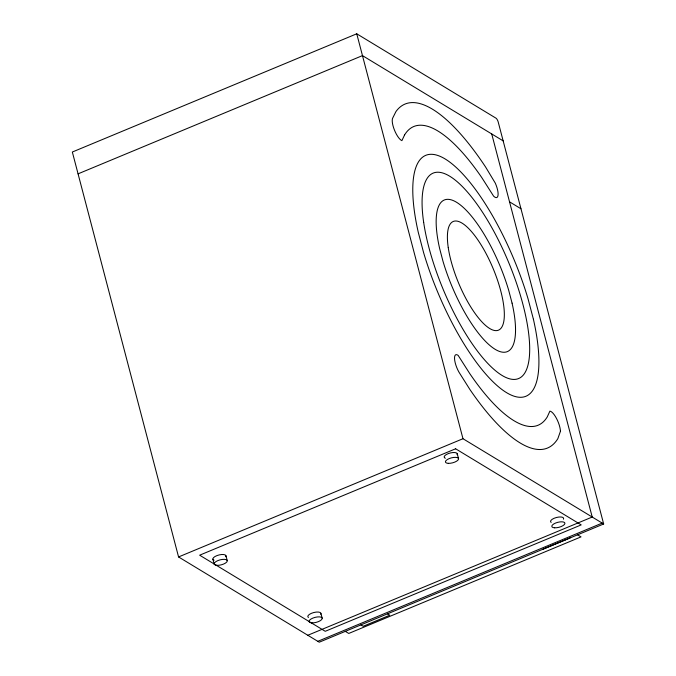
<?xml version="1.0" encoding="UTF-8"?>
<svg xmlns="http://www.w3.org/2000/svg" width="676" height="676" viewBox="0 0 676 676"><rect width="100%" height="100%" fill="white"/><g stroke="black" fill="none" stroke-linecap="round" stroke-linejoin="round"><path stroke-width="1.01" d="M356.751 33.8L72.34 152.024L178.565 556.948L319.249 642.2L603.66 523.976L498.17 121.866A3.456 1.099 67.4 0 0 496.108 118.249L356.751 33.8L462.975 438.716L603.66 523.976M78.061 173.85L362.471 55.618L503.155 140.878M178.565 556.948L462.975 438.716M307.808 635.271L592.218 517.039L491.722 133.941M317.796 641.321L602.206 523.089M559.221 542.448L564.823 540.116M509.527 201.837L520.968 208.766M577.591 534.809L581.022 536.888L348.748 633.446L345.318 631.359M570.155 537.902L565.178 539.972M558.984 542.541L554.151 544.552M553.771 544.712L548.582 546.867M547.966 547.121L542.972 549.199M387.458 613.842L389.748 615.228L363.206 626.263L360.916 624.877M457.263 453.782L458.531 458.632M320.906 613.301L322.173 618.151M225.97 555.765L227.246 560.615M212.881 559.213L214.148 564.063M551.16 522.421A6.768 2.56 -14.7 0 1 556.424 517.495A6.768 2.56 -14.7 0 1 563.463 519.193M308.433 617.484A6.768 2.56 -14.7 0 1 313.698 612.549A6.768 2.56 -14.7 0 1 320.737 614.247M444.385 457.627A6.768 2.56 -14.7 0 1 450.63 452.895A6.768 2.56 -14.7 0 1 457.094 454.728M445.374 458.227A6.768 2.56 -14.7 0 1 444.791 457.965M213.092 559.618A6.768 2.56 -14.7 0 1 219.337 554.878A6.768 2.56 -14.7 0 1 225.801 556.72M214.089 560.218A6.768 2.56 -14.7 0 1 213.498 559.956M560.455 431.246L557.844 438.656A184.218 58.618 67.4 0 1 469.879 389.46L458.996 372.214A12.7 4.039 67.4 0 1 454.542 358.719A12.7 4.039 67.4 0 1 458.151 355.399L469.904 373.811A162.13 51.587 67.4 0 0 547.264 416.898L549.884 411.143A12.971 4.132 67.4 0 1 556.5 418.436A12.971 4.132 67.4 0 1 560.455 431.254M404.552 135.006L401.899 140.642A12.7 4.039 67.4 0 1 394.429 130.029A12.7 4.039 67.4 0 1 392.798 117.877L395.95 111.557A184.218 58.618 67.4 0 1 485.579 166.997L495.305 183.145A12.971 4.124 67.4 0 1 498.043 195.263A12.971 4.124 67.4 0 1 493.615 196.158L481.751 177.543A162.122 51.587 67.4 0 0 404.552 135.006M455.624 448.788L199.648 555.19L325.24 631.299L581.208 524.897L455.624 448.788M533.406 319.241L528.066 298.876A130.426 41.498 67.4 0 0 445.205 158.995A130.426 41.498 67.4 0 0 418.283 232.35L423.624 252.714A130.426 41.498 67.4 0 0 506.493 392.604A130.426 41.498 67.4 0 0 533.406 319.241M512.07 303.135L508.707 290.325A82.083 26.119 67.4 0 0 456.562 202.285A82.083 26.119 67.4 0 0 439.62 248.455L442.983 261.266A82.083 26.119 67.4 0 0 495.128 349.306A82.083 26.119 67.4 0 0 512.07 303.135M554.658 527.812A6.768 2.56 -14.7 0 0 564.916 523.545A6.768 2.56 -14.7 0 0 555.495 523.08A6.768 2.56 -14.7 0 0 554.658 527.812M311.923 622.866A6.768 2.56 -14.7 0 0 322.19 618.599A6.768 2.56 -14.7 0 0 312.768 618.134A6.768 2.56 -14.7 0 0 311.923 622.866M448.289 463.347A6.768 2.56 -14.7 0 0 458.548 459.088A6.768 2.56 -14.7 0 0 449.126 458.615A6.768 2.56 -14.7 0 0 448.289 463.347M216.996 565.339A6.768 2.56 -14.7 0 0 227.263 561.072A6.768 2.56 -14.7 0 0 217.841 560.607A6.768 2.56 -14.7 0 0 216.996 565.339M448.247 247.593A58.871 18.734 67.4 0 0 495.643 330.623A58.871 18.734 67.4 0 0 483.653 249.174A58.871 18.734 67.4 0 0 448.247 247.593M423.683 222.497A111.261 35.405 67.4 0 0 513.261 379.413A111.261 35.405 67.4 0 0 490.599 225.48A111.261 35.405 67.4 0 0 423.683 222.497"/></g></svg>
